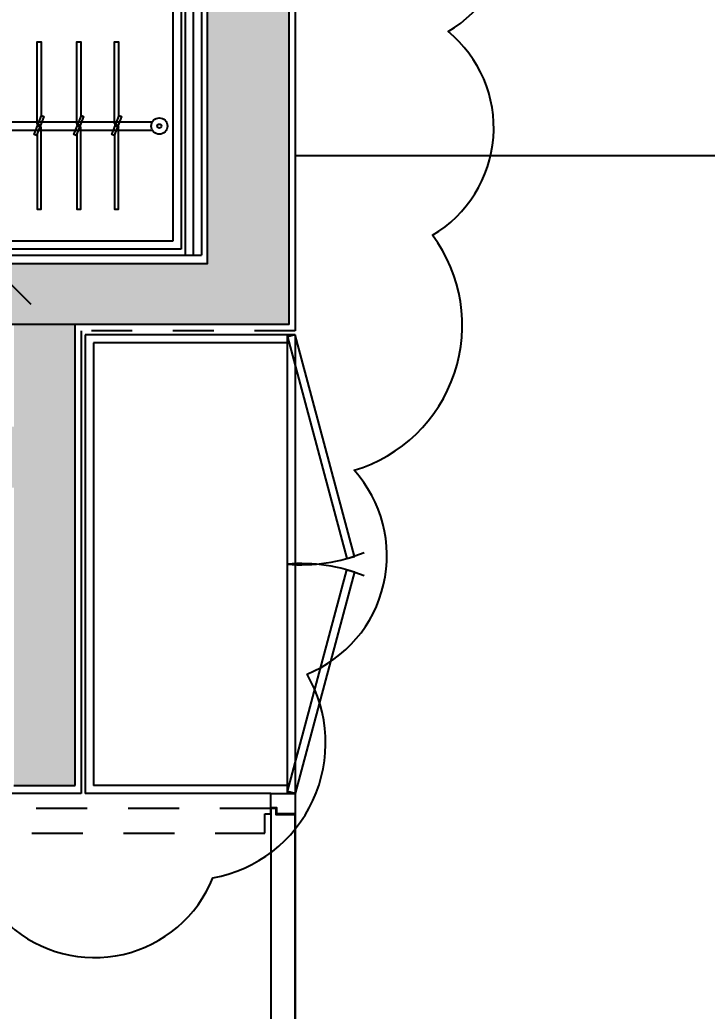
# Model space of a CAD drawing. Extents: x -1.7 to 43, y -165.8 to -101.1.
# Drawn here: x 33.283 to 34.968, y -151.184 to -148.753 of the extents above; entities that cross this region are included whole.
import ezdxf

# ---------------------------------------------------------------- set-up
doc = ezdxf.new("R2010")
doc.units = 0
doc.header["$MEASUREMENT"] = 0
doc.header["$PDMODE"] = 35
doc.header["$PDSIZE"] = 0.3
doc.linetypes.add('HIDDEN', pattern=[0.375, 0.25, -0.125])
doc.linetypes.add('HIDDEN2', pattern=[0.1875, 0.125, -0.0625])
doc.layers.get('0').update_dxf_attribs({"linetype": 'CONTINUOUS'})
doc.layers.get('DEFPOINTS').update_dxf_attribs({"linetype": 'CONTINUOUS'})
for name, color, linetype in [('60%', 7, 'CONTINUOUS'), ('A-FC-PROJECTION', 8, 'HIDDEN2'), ('A-PLASTER', 8, 'CONTINUOUS'), ('A-TILES', 137, 'CONTINUOUS'), ('A-WALL', 4, 'CONTINUOUS'), ('DA-FRN-CLOSET', 1, 'CONTINUOUS'), ('DA-PLAN-HAT', 21, 'CONTINUOUS'), ('DA-WOOD DOOR', 7, 'CONTINUOUS'), ('FURNITURE', 2, 'CONTINUOUS'), ('WOOD PANELING', 1, 'CONTINUOUS')]:
    doc.layers.add(name, color=color, linetype=linetype)
doc.styles.add('A100-STEXT', font='ARIAL.TTF', dxfattribs={"height": 0.25})
doc.dimstyles.new('A100-DIM', dxfattribs={"dimtxt": 0.25, "dimasz": 0.2, "dimexe": 0.1, "dimexo": 0.3, "dimgap": 0.1, "dimtad": 1, "dimlfac": 100, "dimrnd": 0.5, "dimdsep": 46, "dimtxsty": 'A100-STEXT', "dimblk1": 'OBLIQUE', "dimblk2": 'OBLIQUE', "dimsah": 1, "dimcen": -0.05, "dimdle": 0.1, "dimclrd": 15, "dimclre": 15, "dimclrt": 256, "dimadec": 0, "dimazin": 0, "dimtfac": 0.28, "dimtix": 1, "dimtmove": 2, "dimatfit": 3, "dimldrblk": 'OBLIQUE', "dimfxl": 0, "dimtolj": 1, "dimarcsym": 0})

# ---------------------------------------------------------------- blocks, each defined once
blk = doc.blocks.new('_OBLIQUE')
at = {"color": 0, "linetype": 'ByBlock'}
blk.add_line((-0.5, -0.5), (0.5, 0.5), dxfattribs=at)
blk = doc.blocks.new('*D232')
at = {"layer": '60%', "color": 15, "lineweight": -2}
for p, q in [((33.2096, -145.6151), (33.2096, -149.4501)), ((33.0084, -145.7151), (33.3096, -145.7151)), ((33.0084, -149.3501), (33.3096, -149.3501))]:
    blk.add_line(p, q, dxfattribs=at)
at = {"layer": 'DEFPOINTS', "color": 0}
for p in [(32.7084, -145.7151), (32.7084, -149.3501), (33.2096, -149.3501)]:
    blk.add_point(p, dxfattribs=at)
at = {"layer": '60%', "color": 15, "lineweight": -2, "xscale": 0.2, "yscale": 0.2, "zscale": 0.2}
for p, rotation in [((33.2096, -145.7151), 90), ((33.2096, -149.3501), 270)]:
    blk.add_blockref('_OBLIQUE', p, dxfattribs=dict(at, rotation=rotation))
at = {"layer": '60%', "insert": (32.9819, -147.5326), "char_height": 0.25, "attachment_point": 5, "rotation": 90, "style": 'A100-STEXT'}
blk.add_mtext('\\A1;363.5', dxfattribs=at)

msp = doc.modelspace()

# ---------------------------------------------------------------- hatches: boundary and pattern name
at = {"layer": 'DA-PLAN-HAT'}
h = msp.add_hatch(color=256, dxfattribs=at)
h.paths.add_polyline_path([(33.94337, -145.55014), (33.94337, -144.75514), (33.74337, -144.75514), (33.74337, -149.35014), (32.49337, -149.35014), (32.49337, -149.75014), (32.64837, -149.75014), (32.64837, -149.50014), (33.41837, -149.50014), (33.94337, -149.50014)])
h.paths.add_polyline_path([(33.26837, -149.75014), (29.71837, -149.75014), (29.71837, -149.50014), (29.61837, -149.50014), (29.61837, -149.75014), (27.76837, -149.75014), (27.76837, -149.90014), (30.01837, -149.90014), (30.01837, -150.55014), (30.16837, -150.55014), (30.16837, -149.90014), (33.26837, -149.90014)])
h.paths.add_polyline_path([(33.26837, -150.63014), (33.41837, -150.63014), (33.41837, -149.50014), (33.26837, -149.50014)])

# ---------------------------------------------------------------- linework, layer by layer
at = {"layer": 'A-FC-PROJECTION', "ltscale": 0.5}
for p, q in [((33.95837, -145.53514), (33.95837, -149.51514)), ((33.95837, -149.51514), (33.43337, -149.51514))]:
    msp.add_line(p, q, dxfattribs=at)
msp.add_lwpolyline([(33.43337, -149.51514), (33.43337, -149.51514)], dxfattribs=at)
at = {"layer": 'A-PLASTER'}
for p, q in [((33.72837, -144.73514), (33.72837, -149.33014)), ((33.95837, -145.53514), (33.95837, -149.51514)), ((32.46337, -149.33014), (33.72837, -149.33014)), ((33.43337, -149.51514), (33.43337, -150.65014)), ((33.43337, -149.51514), (33.43337, -150.65014)), ((33.43337, -150.65014), (33.25337, -150.65014))]:
    msp.add_line(p, q, dxfattribs=at)
at = {"layer": 'A-TILES'}
msp.add_line((33.95837, -149.08514), (35.02837, -149.08514), dxfattribs=at)
at = {"layer": 'A-WALL'}
for p, q in [((33.94337, -149.50014), (33.94337, -145.55014)), ((33.41837, -149.50014), (32.64837, -149.50014)), ((33.41837, -150.63014), (33.41837, -149.50014)), ((33.94337, -149.50014), (33.41837, -149.50014)), ((33.26837, -150.63014), (33.41837, -150.63014))]:
    msp.add_line(p, q, dxfattribs=at)
msp.add_lwpolyline([(32.49337, -149.35014), (33.74337, -149.35014), (33.74337, -144.75514), (33.94337, -144.75514), (33.94337, -145.55014)], dxfattribs=at)
at = {"layer": 'DA-FRN-CLOSET', "color": 8}
for p, q in [((30.02002, -149.00318, 0), (33.60774, -149.00318, 0)), ((33.33352, -149.01168), (33.32696, -149.01168, 0)), ((33.33024, -149.01496), (33.33024, -149.0084, 0)), ((33.43088, -149.01168), (33.42432, -149.01168, 0)), ((33.4276, -149.01496), (33.4276, -149.0084, 0)), ((33.52345, -149.01168), (33.51689, -149.01168, 0)), ((33.52017, -149.01496), (33.52017, -149.0084, 0)), ((30.02002, -149.02318, 0), (33.60774, -149.02318, 0))]:
    msp.add_line(p, q, dxfattribs=at)
for points in [[(33.32524, -149.00668), (33.32524, -148.80668), (33.33524, -148.80668), (33.33524, -148.99041)], [(33.4226, -149.00668), (33.4226, -148.80668), (33.4326, -148.80668), (33.4326, -148.99041)], [(33.51517, -149.00668), (33.51517, -148.80668), (33.52517, -148.80668), (33.52517, -148.99041)], [(33.32524, -149.03294), (33.32524, -149.21668), (33.33524, -149.21668), (33.33524, -149.01668)], [(33.4226, -149.03294), (33.4226, -149.21668), (33.4326, -149.21668), (33.4326, -149.01668)], [(33.51517, -149.03294), (33.51517, -149.21668), (33.52517, -149.21668), (33.52517, -149.01668)]]:
    msp.add_lwpolyline(points, dxfattribs=at)
for points in [[(33.33645, -148.98728), (33.34205, -148.98944), (33.32403, -149.03608), (33.31843, -149.03392)], [(33.43382, -148.98728), (33.43941, -148.98944), (33.42139, -149.03608), (33.41579, -149.03392)], [(33.52638, -148.98728), (33.53198, -148.98944), (33.51396, -149.03608), (33.50836, -149.03392)]]:
    msp.add_lwpolyline(points, close=True, dxfattribs=at)
for radius in [0.02, 0.005]:
    msp.add_circle((33.62506, -149.01318), radius, dxfattribs=at)
for centre, start, end in [((33.31999, -149.01168), 4.0535, 43.60282), ((33.41735, -149.01168), 4.0535, 43.60282), ((33.50992, -149.01168), 4.0535, 43.60282), ((33.34049, -149.01168), 184.0535, 223.60282), ((33.43785, -149.01168), 184.0535, 223.60282), ((33.53042, -149.01168), 184.0535, 223.60282)]:
    msp.add_arc(centre, 0.00725, start, end, dxfattribs=at)
at = {"layer": 'DA-WOOD DOOR', "color": 1, "linetype": 'HIDDEN', "ltscale": 0.5}
msp.add_lwpolyline([(33.08737, -150.74714), (33.88337, -150.74714), (33.88337, -150.70014), (33.89837, -150.70014), (33.89837, -150.68714), (33.07037, -150.68714), (33.07037, -150.70214), (33.08737, -150.70214), (33.08737, -150.74714)], dxfattribs=at)
msp.add_arc((33.89847, -150.6869), 0.82824, 181.05422, 270.13141, dxfattribs=at)
at = {"layer": 'FURNITURE'}
msp.add_lwpolyline([(33.25647, -150.97206, 0.5205671), (33.75645, -150.85676, 0.5205671), (33.75645, -150.85676, 0.5205671), (33.98721, -150.35712, 0.5205671), (33.98721, -150.35712, 0.5205671), (34.1026, -149.85748, 0.5205671), (34.1026, -149.85748, 0.5205671), (34.29489, -149.28096, 0.5205671), (34.29489, -149.28096, 0.5205671), (34.33335, -148.78132, 0.5205671), (34.33335, -148.78132, 0.5205671), (34.37182, -148.28168, 0.5205671)], format="xyb", dxfattribs=at)
at = {"layer": 'WOOD PANELING'}
for p, q in [((33.68837, -144.69514), (33.68837, -149.33014)), ((33.70837, -144.71514), (33.70837, -149.33014)), ((33.67837, -148.68514), (33.67837, -149.31514)), ((33.65837, -148.70514), (33.65837, -149.29514)), ((33.65837, -149.29514), (32.42337, -149.29514)), ((33.67837, -149.31514), (32.42337, -149.31514)), ((33.95837, -149.52514), (33.44337, -149.52514)), ((33.44337, -149.52514), (33.44337, -150.65014)), ((33.93837, -149.54514), (33.46337, -149.54514)), ((33.46337, -149.54514), (33.46337, -150.63014)), ((33.93837, -149.52514), (33.93837, -150.65014)), ((33.95837, -149.52514), (33.95837, -154.60014)), ((33.93837, -150.08764), (33.95837, -150.08764)), ((33.93837, -150.63014), (33.46337, -150.63014)), ((33.89837, -150.65014), (33.44337, -150.65014))]:
    msp.add_line(p, q, dxfattribs=at)
at = {"layer": 'WOOD PANELING', "color": 8, "linetype": 'HIDDEN', "ltscale": 100}
for points in [[(33.95837, -149.52514), (33.93905, -149.53032), (34.08464, -150.07365), (34.10395, -150.06848)], [(33.95837, -150.65014), (33.93905, -150.64497), (34.08464, -150.10163), (34.10395, -150.10681)]]:
    msp.add_lwpolyline(points, close=True, dxfattribs=at)
at = {"layer": 'WOOD PANELING'}
msp.add_lwpolyline([(33.89837, -150.65014), (33.95837, -150.65014), (33.95837, -150.70014), (33.91337, -150.70014), (33.91337, -150.68514), (33.89837, -150.68514)], close=True, dxfattribs=at)
msp.add_lwpolyline([(33.95837, -151.49814), (33.95837, -150.70214), (33.91137, -150.70214), (33.91137, -150.68714), (33.89837, -150.68714), (33.89837, -151.51514), (33.91337, -151.51514), (33.91337, -151.49814), (33.95837, -151.49814)], dxfattribs=at)
at = {"layer": 'WOOD PANELING', "color": 8, "linetype": 'HIDDEN', "ltscale": 100}
for centre, start, end in [((33.97261, -149.67399), 265.26851, 291.90474), ((33.97261, -150.50129), 68.09526, 94.73149)]:
    msp.add_arc(centre, 0.41507, start, end, dxfattribs=at)

# ---------------------------------------------------------------- dimensions: what is measured, and where the dimension line sits
at = {"layer": '60%'}
dim = msp.add_aligned_dim(p1=(32.70837, -145.71514), p2=(32.70837, -149.35014), distance=0.50128, dimstyle='A100-DIM', dxfattribs=at)
dim.commit()
dim.dimension.update_dxf_attribs({"geometry": '*D232', "text_midpoint": (32.98192, -147.53264)})

doc.saveas('drawing.dxf')
